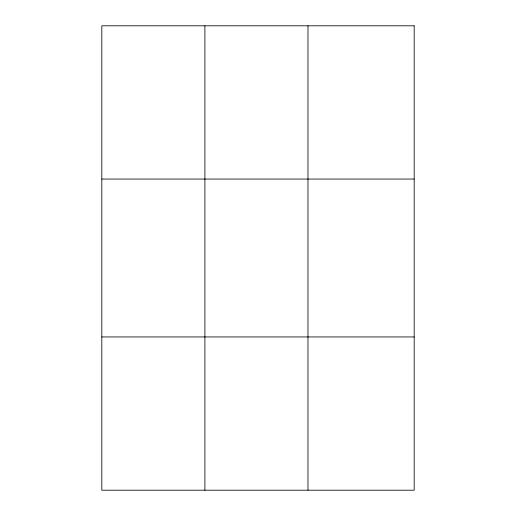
<?xml version="1.0" encoding="UTF-8"?>
<svg xmlns="http://www.w3.org/2000/svg" width="516" height="516" viewBox="0 0 516 516"><rect width="100%" height="100%" fill="white"/><g stroke="black" fill="none" stroke-linecap="round" stroke-linejoin="round"><path stroke-width="0.77" d="M204.897 490.2L204.897 25.8M307.981 490.2L307.981 25.8M101.813 179.052L414.187 179.052M101.813 336.948L414.187 336.948M414.187 25.8L414.187 490.2L101.813 490.2L101.813 25.8L414.187 25.8"/></g></svg>
